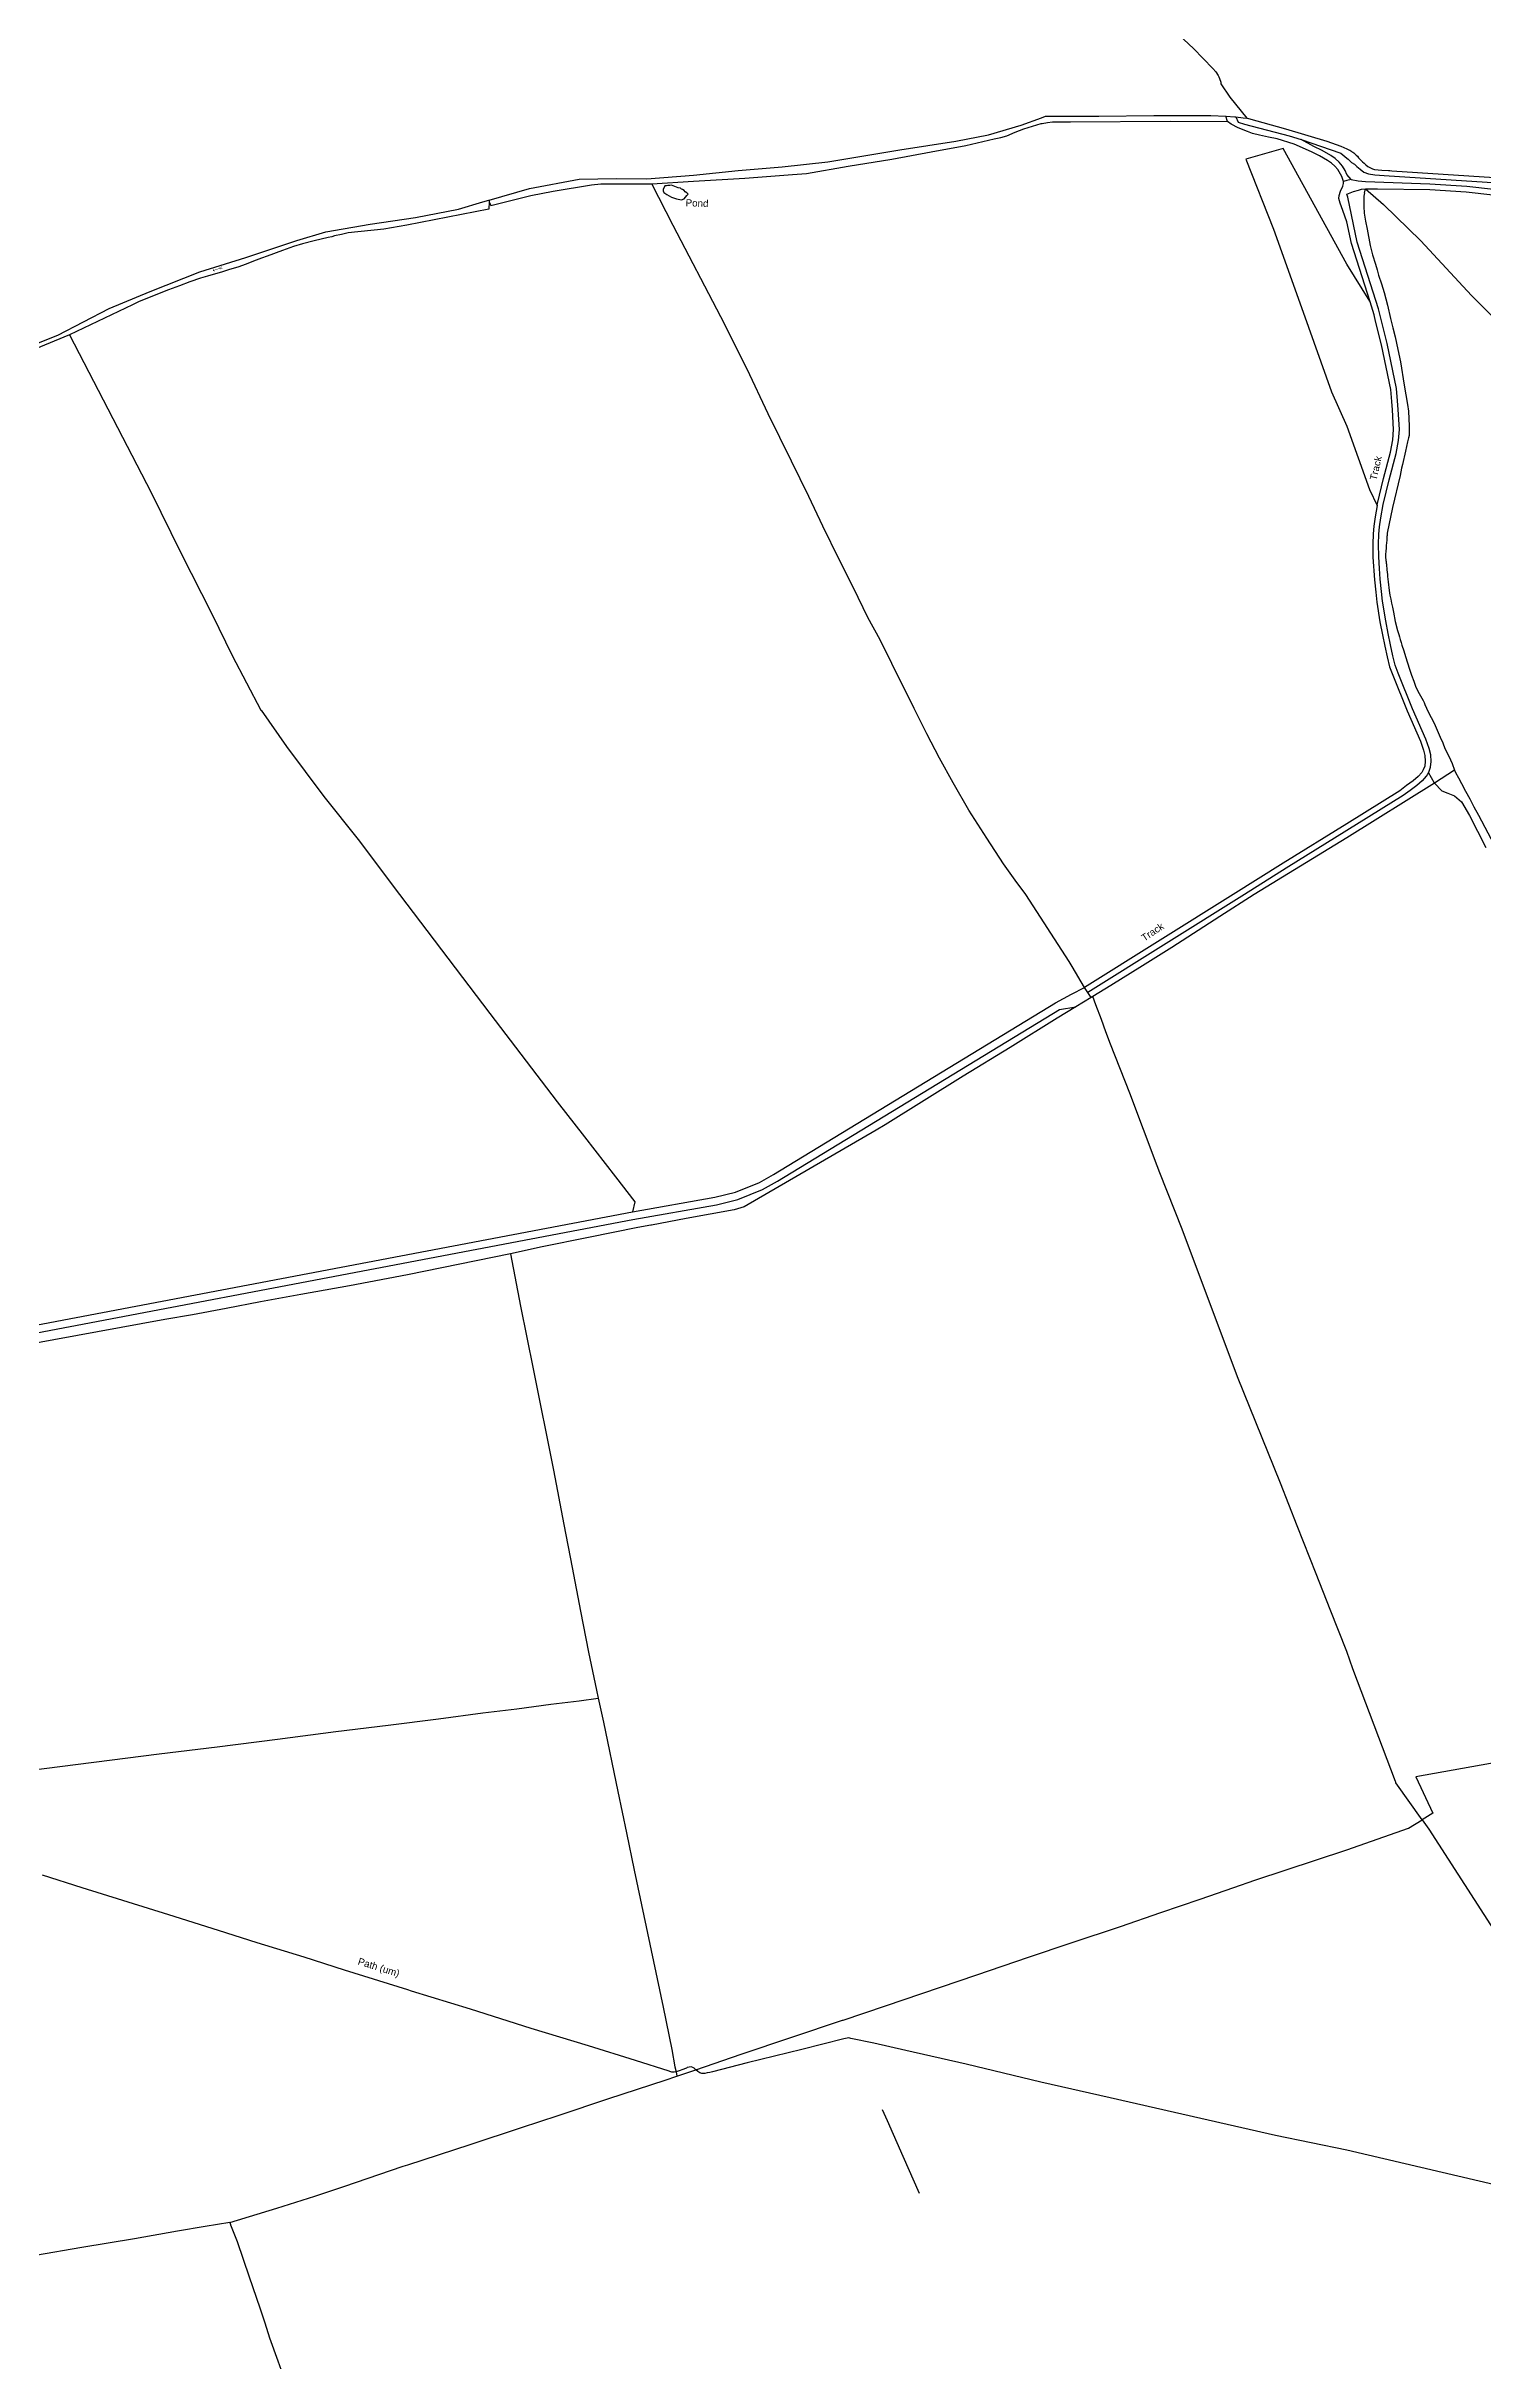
# Model space of a CAD drawing. Header units: millimetres. Extents: x 111502 to 977541, y 8702 to 1044108.
# Drawn here: x 975661 to 976277, y 476830 to 477822 of the extents above; entities that cross this region are included whole.
import ezdxf

# ---------------------------------------------------------------- set-up
doc = ezdxf.new("R2010")
doc.units = ezdxf.units.MM
doc.header["$LTSCALE"] = 0.25
doc.layers.add('X HVSS Site Background', color=8, linetype='Continuous')
doc.styles.add('OS Master Map$1$Standard', font='txt')

# ---------------------------------------------------------------- blocks, each defined once
blk = doc.blocks.new('OS Master Map$1$OSS6')
at = {"color": 8, "true_color": 0x707070, "const_width": 0.174, "flags": 128}
for points in [[(0.5, 0.5), (0, 0), (0.5, -0.5)], [(0, 0), (3.438, 0)], [(3.35, 0.5), (2.85, 0), (3.35, -0.5)], [(3.938, 0.5), (3.438, 0), (3.938, -0.5)]]:
    blk.add_lwpolyline(points, dxfattribs=at)
blk = doc.blocks.new('OS MAP')
at = {"layer": 'X HVSS Site Background', "flags": 128}
for points in [[(489926, 242370.4), (489934.4, 242362.6), (489934.4, 242362.6), (489942.71, 242353.95), (489942.71, 242353.95), (489943.99, 242352.57), (489943.99, 242352.57), (489944.89, 242350.97), (489944.89, 242350.97), (489945.19, 242350.37), (489945.19, 242350.37), (489945.49, 242349.67), (489945.49, 242349.67), (489946.09, 242348.07), (489946.09, 242348.07), (489946.09, 242347.47), (489946.09, 242347.47), (489949.89, 242341.67), (489949.89, 242341.67), (489957.17, 242332.69)], [(489632.6, 242297.54), (489649.83, 242302.57), (489649.83, 242302.57), (489671.1, 242306.6), (489671.1, 242306.6), (489687.2, 242306.8), (489687.2, 242306.8), (489700.2, 242306.7), (489700.2, 242306.7), (489720.1, 242308.3), (489720.1, 242308.3), (489739.3, 242310.3), (489739.3, 242310.3), (489758.1, 242311.8), (489758.1, 242311.8), (489777.7, 242314), (489777.7, 242314), (489808.6, 242319.1), (489808.6, 242319.1), (489832.5, 242322.9), (489832.5, 242322.9), (489846.6, 242325.5), (489846.6, 242325.5), (489860.5, 242329.7), (489860.5, 242329.7), (489869.2, 242332.8), (489869.2, 242332.8), (489871, 242333.5), (489871, 242333.5), (489893.8, 242333.5), (489893.8, 242333.5), (489917.4, 242333.8), (489917.4, 242333.8), (489941.8, 242333.8), (489941.8, 242333.8), (489948.23, 242333.49)], [(489702.3, 242304.5), (489720.1, 242305.7), (489720.1, 242305.7), (489742.2, 242307), (489742.2, 242307), (489762.5, 242308.6), (489762.5, 242308.6), (489768.6, 242309), (489768.6, 242309), (489786.4, 242312.1), (489786.4, 242312.1), (489805.1, 242315.1), (489805.1, 242315.1), (489821.9, 242318.3), (489821.9, 242318.3), (489836.8, 242321), (489836.8, 242321), (489849, 242323.8), (489849, 242323.8), (489851.8, 242324.4), (489851.8, 242324.4), (489854.4, 242325.2), (489854.4, 242325.2), (489858, 242326.7), (489858, 242326.7), (489861.7, 242328.1), (489861.7, 242328.1), (489865.4, 242329.3), (489865.4, 242329.3), (489869.1, 242330.4), (489869.1, 242330.4), (489869.5, 242330.4), (489869.5, 242330.4), (489871.8, 242330.8), (489871.8, 242330.8), (489874, 242331.1), (489874, 242331.1), (489881.6, 242331.2), (489881.6, 242331.2), (489924.4, 242331.4), (489924.4, 242331.4), (489948.99, 242331.31)], [(489948.23, 242333.49), (489952.1, 242333.3), (489952.1, 242333.3), (489952.43, 242333.26)], [(489948.99, 242331.31), (489948.23, 242333.49)], [(489998.64, 242305.58), (489997.91, 242307.64), (489997.91, 242307.64), (489996.21, 242310.71), (489996.21, 242310.71), (489994.96, 242312.11), (489994.96, 242312.11), (489993.49, 242313.39), (489993.49, 242313.39), (489991.77, 242314.62), (489991.77, 242314.62), (489988.39, 242316.58), (489988.39, 242316.58), (489984.85, 242318.21), (489984.85, 242318.21), (489977.5, 242321.5), (489977.5, 242321.5), (489970.21, 242323.78), (489970.21, 242323.78), (489966.48, 242324.51), (489966.48, 242324.51), (489962.68, 242325.44), (489962.68, 242325.44), (489959.64, 242326.15), (489959.64, 242326.15), (489957.43, 242326.97), (489957.43, 242326.97), (489953.51, 242328.53), (489953.51, 242328.53), (489950.53, 242330.15), (489950.53, 242330.15), (489948.99, 242331.31)], [(489952.43, 242333.26), (489955.62, 242332.88), (489955.62, 242332.88), (489957.17, 242332.69)], [(489952.43, 242333.26), (489953.52, 242331.05)], [(489953.52, 242331.05), (489956.15, 242330.18), (489956.15, 242330.18), (489975.3, 242325.2), (489975.3, 242325.2), (489980.54, 242323.62)], [(489957.17, 242332.69), (489957.9, 242332.6), (489957.9, 242332.6), (489973.8, 242328.1), (489973.8, 242328.1), (489991.5, 242322.8), (489991.5, 242322.8), (489997.53, 242320.77), (489997.53, 242320.77), (490000, 242319.6), (490000, 242319.6), (490000.9, 242319.17), (490000.9, 242319.17), (490001.4, 242318.97), (490001.4, 242318.97), (490001.8, 242318.67), (490001.8, 242318.67), (490002.1, 242318.47), (490002.1, 242318.47), (490002.6, 242318.07), (490002.6, 242318.07), (490003.1, 242317.87), (490003.1, 242317.87), (490003.5, 242317.37), (490003.5, 242317.37), (490004, 242316.87), (490004, 242316.87), (490004.6, 242316.37), (490004.6, 242316.37), (490005.1, 242315.77), (490005.1, 242315.77), (490006.7, 242313.97), (490006.7, 242313.97), (490007.5, 242313.47), (490007.5, 242313.47), (490008.2, 242312.77), (490008.2, 242312.77), (490009.1, 242311.97), (490009.1, 242311.97), (490011.12, 242310.93), (490011.12, 242310.93), (490011.9, 242310.66), (490011.9, 242310.66), (490014.98, 242310.39), (490014.98, 242310.39), (490017.85, 242310.32), (490017.85, 242310.32), (490018.41, 242310.22), (490018.41, 242310.22), (490019.31, 242310.12), (490019.31, 242310.12), (490107.37, 242304.43)], [(490001.85, 242306.46), (490000, 242308.52), (490000, 242308.52), (489999.31, 242310.31), (489999.31, 242310.31), (489998.25, 242312.17), (489998.25, 242312.17), (489996.71, 242313.9), (489996.71, 242313.9), (489995.04, 242315.35), (489995.04, 242315.35), (489993.13, 242316.72), (489993.13, 242316.72), (489989.54, 242318.8), (489989.54, 242318.8), (489985.89, 242320.49), (489985.89, 242320.49), (489980.54, 242323.62)], [(489980.54, 242323.62), (489997.47, 242317.67), (489997.47, 242317.67), (490000, 242315.57), (490000, 242315.57), (490000.6, 242315.17), (490000.6, 242315.17), (490001.4, 242314.47), (490001.4, 242314.47), (490002.1, 242313.77), (490002.1, 242313.77), (490003.3, 242312.97), (490003.3, 242312.97), (490004.4, 242311.97), (490004.4, 242311.97), (490005.7, 242310.87), (490005.7, 242310.87), (490007.41, 242309.6), (490007.41, 242309.6), (490009.38, 242308.9), (490009.38, 242308.9), (490012.09, 242308.42), (490012.09, 242308.42), (490016.01, 242308.12), (490016.01, 242308.12), (490073.41, 242304.42)], [(490010.02, 242254.06), (490009.89, 242254.24), (490009.89, 242254.24), (490000, 242270.1), (490000, 242270.1), (489972.72, 242319.71), (489972.72, 242319.71), (489956.77, 242315.2)], [(489956.77, 242315.2), (489968.67, 242285.16), (489968.67, 242285.16), (489981.3, 242249.53), (489981.3, 242249.53), (489993.5, 242215.47), (489993.5, 242215.47), (490000, 242200.74), (490000, 242200.74), (490009.83, 242173.54), (490009.83, 242173.54), (490013.06, 242166.76)], [(489632.56, 242296.8), (489633.31, 242295.22), (489633.31, 242295.22), (489650.4, 242299.57), (489650.4, 242299.57), (489659.98, 242301.37), (489659.98, 242301.37), (489676.5, 242304.1), (489676.5, 242304.1), (489680.5, 242304.6), (489680.5, 242304.6), (489694.7, 242304.5), (489694.7, 242304.5), (489702.3, 242304.5)], [(489882.36, 241969.17), (489881.12, 241971.29), (489881.12, 241971.29), (489862.49, 242000), (489862.49, 242000), (489857.99, 242006.13), (489857.99, 242006.13), (489852.95, 242013.2), (489852.95, 242013.2), (489845.85, 242024.1), (489845.85, 242024.1), (489838.15, 242036.2), (489838.15, 242036.2), (489831.35, 242047.8), (489831.35, 242047.8), (489825.5, 242058.5), (489825.5, 242058.5), (489820.14, 242068.93), (489820.14, 242068.93), (489814.65, 242079.65), (489814.65, 242079.65), (489805.08, 242098.95), (489805.08, 242098.95), (489800.1, 242109.12), (489800.1, 242109.12), (489794.8, 242118.72), (489794.8, 242118.72), (489788.7, 242131.42), (489788.7, 242131.42), (489782.6, 242143.62), (489782.6, 242143.62), (489775.6, 242157.82), (489775.6, 242157.82), (489769.5, 242170.52), (489769.5, 242170.52), (489762.11, 242185.65), (489762.11, 242185.65), (489752.2, 242206.02), (489752.2, 242206.02), (489743.12, 242225.09), (489743.12, 242225.09), (489731.8, 242247.5), (489731.8, 242247.5), (489711.5, 242286.7), (489711.5, 242286.7), (489702.3, 242304.5)], [(489717.9, 242300.1), (489717.3, 242300.7), (489717.3, 242300.7), (489716.6, 242301.2), (489716.6, 242301.2), (489716.1, 242301.7), (489716.1, 242301.7), (489715.5, 242302.1), (489715.5, 242302.1), (489715, 242302.3), (489715, 242302.3), (489714.6, 242302.7), (489714.6, 242302.7), (489713.6, 242302.9), (489713.6, 242302.9), (489710.7, 242304), (489710.7, 242304), (489710, 242303.9), (489710, 242303.9), (489709.2, 242303.8), (489709.2, 242303.8), (489708.6, 242303.7), (489708.6, 242303.7), (489707.9, 242303.7), (489707.9, 242303.7), (489707.1, 242302.2), (489707.1, 242302.2), (489707.1, 242301.5), (489707.1, 242301.5), (489707.5, 242300.8), (489707.5, 242300.8), (489708.7, 242300), (489708.7, 242300), (489710.7, 242298.9), (489710.7, 242298.9), (489712.9, 242298.1), (489712.9, 242298.1), (489715, 242297.7), (489715, 242297.7), (489716.1, 242298.2), (489716.1, 242298.2), (489717.3, 242299.5), (489717.3, 242299.5), (489717.9, 242300.1)], [(490010.02, 242254.06), (490002.08, 242278.98), (490002.08, 242278.98), (490000, 242288.28), (490000, 242288.28), (489998.31, 242293.14), (489998.31, 242293.14), (489997.15, 242296.23), (489997.15, 242296.23), (489996.66, 242298.32), (489996.66, 242298.32), (489996.71, 242299.59), (489996.71, 242299.59), (489997.3, 242301.42), (489997.3, 242301.42), (489998.38, 242303.54), (489998.38, 242303.54), (489998.65, 242304.64), (489998.65, 242304.64), (489998.64, 242305.58)], [(490001.85, 242306.46), (490000, 242305.95), (490000, 242305.95), (489998.64, 242305.58)], [(490035.1, 242052.25), (490035.22, 242052.43), (490035.22, 242052.43), (490035.92, 242054.53), (490035.92, 242054.53), (490036.19, 242057.06), (490036.19, 242057.06), (490035.98, 242059.88), (490035.98, 242059.88), (490035.38, 242062.63), (490035.38, 242062.63), (490033.91, 242066.64), (490033.91, 242066.64), (490028.21, 242079.62), (490028.21, 242079.62), (490022.03, 242094.86), (490022.03, 242094.86), (490020.75, 242098.34), (490020.75, 242098.34), (490019.79, 242102.35), (490019.79, 242102.35), (490018.79, 242106.96), (490018.79, 242106.96), (490017.73, 242111.82), (490017.73, 242111.82), (490016.73, 242117.34), (490016.73, 242117.34), (490015.39, 242125.69), (490015.39, 242125.69), (490014.9, 242129.92), (490014.9, 242129.92), (490014.33, 242135.07), (490014.33, 242135.07), (490014.03, 242139.67), (490014.03, 242139.67), (490013.71, 242144.71), (490013.71, 242144.71), (490013.64, 242150.16), (490013.64, 242150.16), (490013.79, 242154.49), (490013.79, 242154.49), (490014.05, 242157.63), (490014.05, 242157.63), (490014.63, 242161.48), (490014.63, 242161.48), (490015.67, 242167.11), (490015.67, 242167.11), (490018.17, 242177.64), (490018.17, 242177.64), (490021.19, 242188.96), (490021.19, 242188.96), (490022.25, 242194.52), (490022.25, 242194.52), (490022.56, 242199.22), (490022.56, 242199.22), (490022.07, 242207.83), (490022.07, 242207.83), (490021.76, 242211.51), (490021.76, 242211.51), (490021.35, 242216.81), (490021.35, 242216.81), (490017.35, 242236.16), (490017.35, 242236.16), (490013.64, 242250.96), (490013.64, 242250.96), (490004.5, 242279.62), (490004.5, 242279.62), (490000.5, 242298.85), (490000.5, 242298.85), (490000.07, 242300.08), (490000.07, 242300.08), (490002.98, 242301.29), (490002.98, 242301.29), (490004.99, 242301.87), (490004.99, 242301.87), (490006.41, 242302.25), (490006.41, 242302.25), (490008.03, 242302.42)], [(490001.85, 242306.46), (490004.84, 242305.78), (490004.84, 242305.78), (490007.99, 242305.5), (490007.99, 242305.5), (490035.65, 242304.57), (490035.65, 242304.57), (490051.42, 242303.61), (490051.42, 242303.61), (490073.03, 242301.14)], [(490007.61, 242300.72), (490007.31, 242299.32), (490007.31, 242299.32), (490007.31, 242294.82), (490007.31, 242294.82), (490007.51, 242291.92), (490007.51, 242291.92), (490008.01, 242288.52), (490008.01, 242288.52), (490008.71, 242285.12), (490008.71, 242285.12), (490010.11, 242278.12), (490010.11, 242278.12), (490011.11, 242274.12), (490011.11, 242274.12), (490012.31, 242270.12), (490012.31, 242270.12), (490013.01, 242267.72), (490013.01, 242267.72), (490013.61, 242265.42), (490013.61, 242265.42), (490014.91, 242261.72), (490014.91, 242261.72), (490016.11, 242258.02), (490016.11, 242258.02), (490017.51, 242252.52), (490017.51, 242252.52), (490018.71, 242246.92), (490018.71, 242246.92), (490019.71, 242242.92), (490019.71, 242242.92), (490020.71, 242239.02), (490020.71, 242239.02), (490021.91, 242233.52), (490021.91, 242233.52), (490023.01, 242228.22), (490023.01, 242228.22), (490024.61, 242218.22), (490024.61, 242218.22), (490026.01, 242210.02), (490026.01, 242210.02), (490026.41, 242207.12), (490026.41, 242207.12), (490026.76, 242200.74), (490026.76, 242200.74), (490026.69, 242196.64), (490026.69, 242196.64), (490026.47, 242195.65), (490026.47, 242195.65), (490026.34, 242195.07), (490026.34, 242195.07), (490026.1, 242193.98), (490026.1, 242193.98), (490025.23, 242190.06), (490025.23, 242190.06), (490023.91, 242184.24), (490023.91, 242184.24), (490023.54, 242182.65), (490023.54, 242182.65), (490022.85, 242179.63), (490022.85, 242179.63), (490019.67, 242165.83), (490019.67, 242165.83), (490017.36, 242154.81), (490017.36, 242154.81), (490017.32, 242154.3), (490017.32, 242154.3), (490017.29, 242153.9), (490017.29, 242153.9), (490017.25, 242153.39), (490017.25, 242153.39), (490017.22, 242152.98), (490017.22, 242152.98), (490017.17, 242152.37), (490017.17, 242152.37), (490017.14, 242151.86), (490017.14, 242151.86), (490016.96, 242149.56), (490016.96, 242149.56), (490016.9, 242148.73), (490016.9, 242148.73), (490016.87, 242148.43), (490016.87, 242148.43), (490016.86, 242148.21), (490016.86, 242148.21), (490016.79, 242147.41), (490016.79, 242147.41), (490016.64, 242145.39), (490016.64, 242145.39), (490016.67, 242144.78), (490016.67, 242144.78), (490016.83, 242143.17), (490016.83, 242143.17), (490016.88, 242142.67), (490016.88, 242142.67), (490016.94, 242142.06), (490016.94, 242142.06), (490016.99, 242141.56), (490016.99, 242141.56), (490017.1, 242140.55), (490017.1, 242140.55), (490017.16, 242139.94), (490017.16, 242139.94), (490017.2, 242139.54), (490017.2, 242139.54), (490017.24, 242139.13), (490017.24, 242139.13), (490017.34, 242138.11), (490017.34, 242138.11), (490017.45, 242137.07), (490017.45, 242137.07), (490017.53, 242136.24), (490017.53, 242136.24), (490017.75, 242134.01), (490017.75, 242134.01), (490018.13, 242130.25), (490018.13, 242130.25), (490018.51, 242128.34), (490018.51, 242128.34), (490018.86, 242126.62), (490018.86, 242126.62), (490019.23, 242124.8), (490019.23, 242124.8), (490019.58, 242123.11), (490019.58, 242123.11), (490020, 242121.03), (490020, 242121.03), (490020.82, 242116.96), (490020.82, 242116.96), (490021.75, 242113.21), (490021.75, 242113.21), (490022.29, 242111.46), (490022.29, 242111.46), (490022.61, 242110.4), (490022.61, 242110.4), (490022.95, 242109.31), (490022.95, 242109.31), (490023.34, 242108.06), (490023.34, 242108.06), (490023.69, 242106.91), (490023.69, 242106.91), (490024.47, 242104.38), (490024.47, 242104.38), (490025.23, 242101.94), (490025.23, 242101.94), (490026.89, 242096.54), (490026.89, 242096.54), (490027.79, 242094.04), (490027.79, 242094.04), (490028.69, 242091.44), (490028.69, 242091.44), (490029.49, 242089.34), (490029.49, 242089.34), (490030.49, 242087.14), (490030.49, 242087.14), (490031.59, 242085.14), (490031.59, 242085.14), (490032.79, 242083.14), (490032.79, 242083.14), (490033.19, 242082.34), (490033.19, 242082.34), (490033.49, 242081.44), (490033.49, 242081.44), (490034.19, 242079.84), (490034.19, 242079.84), (490034.89, 242078.34), (490034.89, 242078.34), (490036.19, 242075.84), (490036.19, 242075.84), (490037.49, 242073.44), (490037.49, 242073.44), (490040.09, 242067.44), (490040.09, 242067.44), (490041.19, 242065.04), (490041.19, 242065.04), (490042.09, 242062.54), (490042.09, 242062.54), (490043.69, 242059.34), (490043.69, 242059.34), (490045.19, 242056.14), (490045.19, 242056.14), (490046.25, 242053.26)], [(490007.61, 242300.72), (490008.03, 242302.42)], [(490008.03, 242302.42), (490008.65, 242302.48), (490008.65, 242302.48), (490010.03, 242302.48), (490010.03, 242302.48), (490013.17, 242302.47), (490013.17, 242302.47), (490035.56, 242302.07), (490035.56, 242302.07), (490051.2, 242301.12), (490051.2, 242301.12), (490072.73, 242298.65)], [(490008.03, 242302.42), (490015.7, 242295.73), (490015.7, 242295.73), (490031.71, 242280.15), (490031.71, 242280.15), (490053.41, 242256.68), (490053.41, 242256.68), (490074.05, 242236.2), (490074.05, 242236.2), (490082.21, 242228.42)], [(489416.57, 242227.31), (489447.87, 242239.71), (489447.87, 242239.71), (489469.85, 242251.11), (489469.85, 242251.11), (489487.3, 242258.4), (489487.3, 242258.4), (489508.7, 242266.8), (489508.7, 242266.8), (489528.33, 242273.03), (489528.33, 242273.03), (489550.21, 242280.31), (489550.21, 242280.31), (489562.67, 242284.01), (489562.67, 242284.01), (489581.67, 242287.31), (489581.67, 242287.31), (489601.07, 242290.11), (489601.07, 242290.11), (489619.42, 242293.69), (489619.42, 242293.69), (489629.91, 242296.82), (489629.91, 242296.82), (489632.51, 242297.52), (489632.51, 242297.52), (489632.6, 242297.54)], [(489632.56, 242296.8), (489632.41, 242293.72), (489632.41, 242293.72), (489597.37, 242286.81), (489597.37, 242286.81), (489587.47, 242285.11), (489587.47, 242285.11), (489572.17, 242283.51), (489572.17, 242283.51), (489569.27, 242282.91), (489569.27, 242282.91), (489566.37, 242282.21), (489566.37, 242282.21), (489565.17, 242281.91), (489565.17, 242281.91), (489563.64, 242281.61), (489563.64, 242281.61), (489557.58, 242280.2), (489557.58, 242280.2), (489552.65, 242278.87), (489552.65, 242278.87), (489548.72, 242277.66), (489548.72, 242277.66), (489544.03, 242275.98), (489544.03, 242275.98), (489537.48, 242273.54), (489537.48, 242273.54), (489535.04, 242272.65), (489535.04, 242272.65), (489531.6, 242271.4), (489531.6, 242271.4), (489528.5, 242270.1), (489528.5, 242270.1), (489524.9, 242268.8), (489524.9, 242268.8), (489521.3, 242267.9), (489521.3, 242267.9), (489518.4, 242266.9), (489518.4, 242266.9), (489512, 242265), (489512, 242265), (489508.9, 242264.1), (489508.9, 242264.1), (489504.4, 242262.5), (489504.4, 242262.5), (489500, 242260.9), (489500, 242260.9), (489495.2, 242259.2), (489495.2, 242259.2), (489482.6, 242254.2), (489482.6, 242254.2), (489479.8, 242252.7), (489479.8, 242252.7), (489452.87, 242239.81)], [(489632.6, 242297.54), (489632.56, 242296.8)], [(490013.06, 242166.76), (490013.22, 242167.62), (490013.22, 242167.62), (490015.75, 242178.25), (490015.75, 242178.25), (490018.75, 242189.52), (490018.75, 242189.52), (490019.77, 242194.84), (490019.77, 242194.84), (490020.06, 242199.23), (490020.06, 242199.23), (490019.58, 242207.66), (490019.58, 242207.66), (490019.27, 242211.31), (490019.27, 242211.31), (490018.87, 242216.45), (490018.87, 242216.45), (490014.91, 242235.6), (490014.91, 242235.6), (490012.38, 242245.71), (490012.38, 242245.71), (490011.71, 242248.37), (490011.71, 242248.37), (490010.02, 242254.06)], [(489452.87, 242239.81), (489422.97, 242227.51)], [(489452.87, 242239.81), (489487.8, 242172.3), (489487.8, 242172.3), (489500.38, 242146.68), (489500.38, 242146.68), (489513.93, 242119.94), (489513.93, 242119.94), (489522.43, 242102.44), (489522.43, 242102.44), (489534.83, 242079.04), (489534.83, 242079.04), (489534.88, 242078.97), (489534.88, 242078.97), (489545.83, 242063.44), (489545.83, 242063.44), (489561.73, 242042.04), (489561.73, 242042.04), (489576.43, 242023.54), (489576.43, 242023.54), (489594.16, 242000), (489594.16, 242000), (489632.93, 241948.95), (489632.93, 241948.95), (489661.8, 241911.17), (489661.8, 241911.17), (489673.4, 241896.17), (489673.4, 241896.17), (489686.8, 241878.97), (489686.8, 241878.97), (489695.01, 241868.26)], [(490013.06, 242166.76), (490012.16, 242161.89), (490012.16, 242161.89), (490011.56, 242157.92), (490011.56, 242157.92), (490011.29, 242154.64), (490011.29, 242154.64), (490011.14, 242150.19), (490011.14, 242150.19), (490011.21, 242144.62), (490011.21, 242144.62), (490011.84, 242134.85), (490011.84, 242134.85), (490012.42, 242129.64), (490012.42, 242129.64), (490012.91, 242125.35), (490012.91, 242125.35), (490014.26, 242116.92), (490014.26, 242116.92), (490015.28, 242111.33), (490015.28, 242111.33), (490016.35, 242106.43), (490016.35, 242106.43), (490017.35, 242101.8), (490017.35, 242101.8), (490018.35, 242097.62), (490018.35, 242097.62), (490019.7, 242093.96), (490019.7, 242093.96), (490025.9, 242078.65), (490025.9, 242078.65), (490031.59, 242065.7), (490031.59, 242065.7), (490032.97, 242061.93), (490032.97, 242061.93), (490033.5, 242059.52), (490033.5, 242059.52), (490033.68, 242057.1), (490033.68, 242057.1), (490033.46, 242055.01), (490033.46, 242055.01), (490032.8, 242053.44), (490032.8, 242053.44), (490032.14, 242052.3), (490032.14, 242052.3), (490030.58, 242050.55), (490030.58, 242050.55), (490028.46, 242048.67), (490028.46, 242048.67), (490025.69, 242046.66), (490025.69, 242046.66), (490022.8, 242044.5), (490022.8, 242044.5), (490000, 242030.34), (490000, 242030.34), (489972.77, 242013.41), (489972.77, 242013.41), (489951.36, 242000), (489951.36, 242000), (489887.67, 241960.14)], [(490035.1, 242052.25), (490034.42, 242051.23), (490034.42, 242051.23), (490034.11, 242050.76), (490034.11, 242050.76), (490032.35, 242048.78), (490032.35, 242048.78), (490030.03, 242046.72), (490030.03, 242046.72), (490027.15, 242044.63), (490027.15, 242044.63), (490024.19, 242042.42), (490024.19, 242042.42), (490000, 242027.46), (490000, 242027.46), (489974.1, 242011.3), (489974.1, 242011.3), (489956.22, 242000), (489956.22, 242000), (489889.06, 241958.06)], [(490037.56, 242047.73), (490035.1, 242052.25)], [(490046.25, 242053.26), (490037.56, 242047.73)], [(490046.25, 242053.26), (490046.59, 242052.34), (490046.59, 242052.34), (490047.89, 242049.94), (490047.89, 242049.94), (490049.19, 242047.64), (490049.19, 242047.64), (490050.89, 242044.34), (490050.89, 242044.34), (490052.69, 242041.04), (490052.69, 242041.04), (490054.49, 242037.54), (490054.49, 242037.54), (490056.49, 242034.04), (490056.49, 242034.04), (490067.11, 242013.72)], [(490037.56, 242047.73), (490000, 242024.3), (490000, 242024.3), (489960.32, 242000), (489960.32, 242000), (489945.7, 241990.57), (489945.7, 241990.57), (489925.1, 241977.27), (489925.1, 241977.27), (489912.5, 241969.47), (489912.5, 241969.47), (489898.9, 241961.07), (489898.9, 241961.07), (489891.2, 241956.29)], [(490037.56, 242047.73), (490040.71, 242044.49), (490040.71, 242044.49), (490043.3, 242043.43), (490043.3, 242043.43), (490046.24, 242042.27), (490046.24, 242042.27), (490049.12, 242039.66), (490049.12, 242039.66), (490052.54, 242033.8), (490052.54, 242033.8), (490056.06, 242027.2), (490056.06, 242027.2), (490059.65, 242020.16)], [(489887.67, 241960.14), (489882.36, 241969.17)], [(489693.99, 241863.99), (489729.35, 241870.27), (489729.35, 241870.27), (489738.13, 241872.51), (489738.13, 241872.51), (489748.36, 241876.64), (489748.36, 241876.64), (489754.49, 241879.96), (489754.49, 241879.96), (489875.3, 241953.58), (489875.3, 241953.58), (489882.08, 241957.26), (489882.08, 241957.26), (489887.67, 241960.14)], [(489890.52, 241955.87), (489890.45, 241955.83), (489890.45, 241955.83), (489883.98, 241951.89)], [(489889.06, 241958.06), (489887.67, 241960.14)], [(489890.52, 241955.87), (489889.06, 241958.06)], [(489891.2, 241956.29), (489890.52, 241955.87)], [(489918.81, 241883.73), (489907.02, 241914.84), (489907.02, 241914.84), (489898.78, 241935.84), (489898.78, 241935.84), (489896.78, 241941.14), (489896.78, 241941.14), (489894.88, 241946.44), (489894.88, 241946.44), (489892.48, 241952.74), (489892.48, 241952.74), (489891.2, 241956.29)], [(489319.96, 241788.96), (489342.58, 241793.87), (489342.58, 241793.87), (489694.1, 241860.66), (489694.1, 241860.66), (489730.07, 241867.05), (489730.07, 241867.05), (489739.15, 241869.36), (489739.15, 241869.36), (489749.74, 241873.63), (489749.74, 241873.63), (489756.2, 241877.14), (489756.2, 241877.14), (489877, 241950.75), (489877, 241950.75), (489883.98, 241951.89)], [(489883.98, 241951.89), (489875.9, 241946.97), (489875.9, 241946.97), (489855.8, 241934.47), (489855.8, 241934.47), (489835.7, 241922.17), (489835.7, 241922.17), (489802.2, 241901.27), (489802.2, 241901.27), (489798.4, 241898.97), (489798.4, 241898.97), (489741.92, 241866.15), (489741.92, 241866.15), (489737.6, 241864.86), (489737.6, 241864.86), (489717, 241861.16), (489717, 241861.16), (489702.11, 241858.3), (489702.11, 241858.3), (489701.9, 241858.26), (489701.9, 241858.26), (489696.3, 241857.36), (489696.3, 241857.36), (489675.2, 241853.06), (489675.2, 241853.06), (489655.3, 241848.96), (489655.3, 241848.96), (489641.74, 241846.07)], [(490032.31, 241603.44), (490021.05, 241619.25), (490021.05, 241619.25), (490020.99, 241619.66), (490020.99, 241619.66), (490020.89, 241619.93), (490020.89, 241619.93), (490002.69, 241668.16), (490002.69, 241668.16), (490000, 241675.58), (490000, 241675.58), (489992.96, 241693.61), (489992.96, 241693.61), (489986.96, 241708.81), (489986.96, 241708.81), (489978.76, 241729.51), (489978.76, 241729.51), (489971.66, 241747.71), (489971.66, 241747.71), (489953.26, 241793.31), (489953.26, 241793.31), (489929.56, 241856.61), (489929.56, 241856.61), (489919.93, 241880.78), (489919.93, 241880.78), (489918.81, 241883.73)], [(489318.48, 241793.42), (489341.97, 241797.11), (489341.97, 241797.11), (489693.99, 241863.99)], [(489695.01, 241868.26), (489693.99, 241863.99)], [(489641.74, 241846.07), (489597.55, 241837.02), (489597.55, 241837.02), (489572.75, 241832.32), (489572.75, 241832.32), (489551.85, 241828.62), (489551.85, 241828.62), (489534.65, 241825.42), (489534.65, 241825.42), (489519.95, 241822.62), (489519.95, 241822.62), (489505.45, 241819.92), (489505.45, 241819.92), (489493.65, 241817.82), (489493.65, 241817.82), (489446.15, 241809.22), (489446.15, 241809.22), (489428.25, 241805.92)], [(489641.74, 241846.07), (489646.1, 241823.57), (489646.1, 241823.57), (489651.4, 241796.67), (489651.4, 241796.67), (489660.1, 241753.37), (489660.1, 241753.37), (489664.6, 241729.97), (489664.6, 241729.97), (489668.2, 241711.57), (489668.2, 241711.57), (489671.8, 241692.87), (489671.8, 241692.87), (489675.2, 241675.37), (489675.2, 241675.37), (489678.6, 241659.07), (489678.6, 241659.07), (489679.3, 241655.57)], [(489435.2, 241624.57), (489491.2, 241631.67), (489491.2, 241631.67), (489516.1, 241634.67), (489516.1, 241634.67), (489541.9, 241637.97), (489541.9, 241637.97), (489566.9, 241641.27), (489566.9, 241641.27), (489589.4, 241644.07), (489589.4, 241644.07), (489610.9, 241646.77), (489610.9, 241646.77), (489629.9, 241649.27), (489629.9, 241649.27), (489644.5, 241651.07), (489644.5, 241651.07), (489659, 241652.97), (489659, 241652.97), (489671.2, 241654.47), (489671.2, 241654.47), (489679.3, 241655.57)], [(489679.3, 241655.57), (489681.6, 241645.27), (489681.6, 241645.27), (489687.7, 241615.57), (489687.7, 241615.57), (489691.4, 241597.87), (489691.4, 241597.87), (489694.7, 241581.87), (489694.7, 241581.87), (489707.1, 241523.17), (489707.1, 241523.17), (489710.8, 241504.97), (489710.8, 241504.97), (489712.2, 241497.67), (489712.2, 241497.67), (489712.66, 241495.39)], [(490065.65, 241628.25), (490029.63, 241621.85), (490029.63, 241621.85), (490036.95, 241606.37), (490036.95, 241606.37), (490032.31, 241603.44)], [(489712.66, 241495.39), (489711.9, 241495.27), (489711.9, 241495.27), (489710.9, 241495.27), (489710.9, 241495.27), (489710, 241495.67), (489710, 241495.67), (489709.7, 241495.77), (489709.7, 241495.77), (489695.3, 241500.37), (489695.3, 241500.37), (489675.2, 241506.57), (489675.2, 241506.57), (489650.6, 241513.97), (489650.6, 241513.97), (489624.6, 241522.27), (489624.6, 241522.27), (489599.3, 241530.07), (489599.3, 241530.07), (489597.8, 241530.57), (489597.8, 241530.57), (489570.6, 241539.07), (489570.6, 241539.07), (489553.3, 241544.57), (489553.3, 241544.57), (489533.2, 241550.77), (489533.2, 241550.77), (489516.6, 241555.97), (489516.6, 241555.97), (489495.3, 241562.67), (489495.3, 241562.67), (489458.2, 241574.27), (489458.2, 241574.27), (489441.2, 241579.67)], [(489721.18, 241496.34), (489740.6, 241502.97), (489740.6, 241502.97), (489784.04, 241517.56), (489784.04, 241517.56), (489784.25, 241517.63), (489784.25, 241517.63), (489802.4, 241523.77), (489802.4, 241523.77), (489841.5, 241537.07), (489841.5, 241537.07), (489863.7, 241544.57), (489863.7, 241544.57), (489881.9, 241550.77), (489881.9, 241550.77), (489903.1, 241557.77), (489903.1, 241557.77), (489920.4, 241563.77), (489920.4, 241563.77), (489937.2, 241569.47), (489937.2, 241569.47), (489951.6, 241574.47), (489951.6, 241574.47), (489960.7, 241577.57), (489960.7, 241577.57), (490000, 241590.64), (490000, 241590.64), (490026.45, 241599.95), (490026.45, 241599.95), (490032.31, 241603.44)], [(490032.31, 241603.44), (490035.15, 241599.45), (490035.15, 241599.45), (490062.85, 241556.45), (490062.85, 241556.45), (490077.95, 241532.75), (490077.95, 241532.75), (490092.35, 241510.45), (490092.35, 241510.45), (490125.5, 241477.7), (490125.5, 241477.7), (490156, 241445.5), (490156, 241445.5), (490169.3, 241431.5), (490169.3, 241431.5), (490177.54, 241422.64)], [(490145.11, 241427.95), (490000, 241461.84), (490000, 241461.84), (489969.5, 241468.17), (489969.5, 241468.17), (489937.5, 241475.47), (489937.5, 241475.47), (489898.7, 241484.27), (489898.7, 241484.27), (489868.9, 241490.97), (489868.9, 241490.97), (489836.9, 241498.77), (489836.9, 241498.77), (489811.1, 241504.57), (489811.1, 241504.57), (489797.4, 241507.77), (489797.4, 241507.77), (489787.59, 241509.79), (489787.59, 241509.79), (489786.7, 241509.97), (489786.7, 241509.97), (489784.5, 241509.67), (489784.5, 241509.67), (489766.5, 241505.07), (489766.5, 241505.07), (489743.1, 241499.27), (489743.1, 241499.27), (489728.3, 241495.47), (489728.3, 241495.47), (489727.1, 241495.17), (489727.1, 241495.17), (489726, 241494.97), (489726, 241494.97), (489725, 241494.77), (489725, 241494.77), (489723.7, 241494.77), (489723.7, 241494.77), (489722.8, 241495.07), (489722.8, 241495.07), (489722, 241495.67), (489722, 241495.67), (489721.18, 241496.34)], [(489721.18, 241496.34), (489720.9, 241496.57), (489720.9, 241496.57), (489720.5, 241496.97), (489720.5, 241496.97), (489719.9, 241497.27), (489719.9, 241497.27), (489719.1, 241497.57), (489719.1, 241497.57), (489718.3, 241497.47), (489718.3, 241497.47), (489717.5, 241497.27), (489717.5, 241497.27), (489717.1, 241496.97), (489717.1, 241496.97), (489715.2, 241496.37), (489715.2, 241496.37), (489714.4, 241495.97), (489714.4, 241495.97), (489712.66, 241495.39)], [(489713.03, 241493.57), (489715.1, 241494.27), (489715.1, 241494.27), (489721.18, 241496.34)], [(489521.49, 241430.83), (489541.6, 241437.07), (489541.6, 241437.07), (489557.9, 241442.17), (489557.9, 241442.17), (489570.4, 241446.37), (489570.4, 241446.37), (489595.8, 241454.97), (489595.8, 241454.97), (489597.8, 241455.67), (489597.8, 241455.67), (489624.4, 241464.27), (489624.4, 241464.27), (489646.5, 241471.67), (489646.5, 241471.67), (489662.2, 241476.77), (489662.2, 241476.77), (489683.9, 241484.07), (489683.9, 241484.07), (489708, 241491.87), (489708, 241491.87), (489713.03, 241493.57)], [(489712.66, 241495.39), (489713.03, 241493.57)], [(489801.04, 241479.38), (489803.14, 241474.66), (489803.14, 241474.66), (489809.84, 241459.36), (489809.84, 241459.36), (489816.89, 241443.47)], [(489376.08, 241406.45), (489399.1, 241410.27), (489399.1, 241410.27), (489419.2, 241413.67), (489419.2, 241413.67), (489438.3, 241416.87), (489438.3, 241416.87), (489458.1, 241420.27), (489458.1, 241420.27), (489480.6, 241424.07), (489480.6, 241424.07), (489499.1, 241427.27), (489499.1, 241427.27), (489510.9, 241429.27), (489510.9, 241429.27), (489521.51, 241431.05), (489521.51, 241431.05), (489521.49, 241430.83)], [(489521.49, 241430.83), (489521.8, 241429.97), (489521.8, 241429.97), (489521.85, 241429.83), (489521.85, 241429.83), (489524.6, 241422.7), (489524.6, 241422.7), (489529.8, 241407.57), (489529.8, 241407.57), (489534.3, 241394.27), (489534.3, 241394.27), (489536.5, 241387.87), (489536.5, 241387.87), (489538.5, 241381.47), (489538.5, 241381.47), (489542, 241371.57), (489542, 241371.57), (489545.6, 241361.57)]]:
    blk.add_lwpolyline(points, dxfattribs=at)
at = {"layer": 'X HVSS Site Background', "rotation": 18.7}
blk.add_blockref('OS Master Map$1$OSS6', (489514.36, 242267.4), dxfattribs=at)
at = {"layer": 'X HVSS Site Background', "char_height": 3, "style": 'OS Master Map$1$Standard'}
for s, insert, attachment_point, rotation in [('{\\farial|b0|i0|c0|p34;Pond}', (489716.84, 242298), 1, 357.8), ('{\\farial|b0|i0|c0|p34;Track}', (490013.96, 242182.37), 8, 76.9), ('{\\farial|b0|i0|c0|p34;Track}', (489917.67, 241982.67), 8, 33.7), ('{\\farial|b0|i0|c0|p34;Path (um)}', (489593.4, 241535.23), 9, 342.7)]:
    blk.add_mtext(s, dxfattribs=dict(at, insert=insert, attachment_point=attachment_point, rotation=rotation))

msp = doc.modelspace()

# ---------------------------------------------------------------- block references
at = {"lineweight": 0}
msp.add_blockref('OS MAP', (486218.2, 235458.61), dxfattribs=at)

doc.saveas('drawing.dxf')
